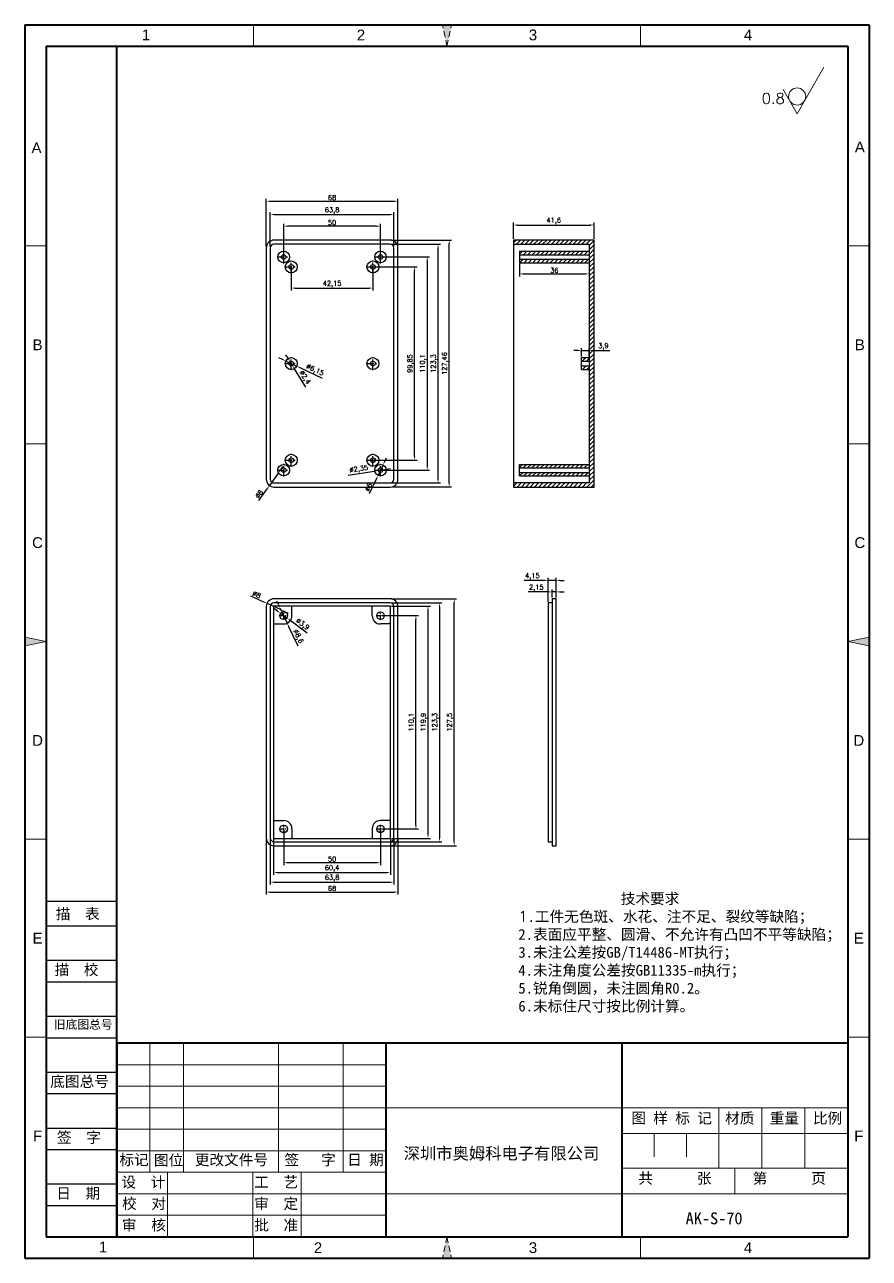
# Model space of a CAD drawing. Header units: millimetres. Extents: x 43021 to 43457, y -471 to 166.
import ezdxf
from ezdxf.enums import TextEntityAlignment as Align

# ---------------------------------------------------------------- set-up
doc = ezdxf.new("R2010")
doc.units = ezdxf.units.MM
for name, pattern in [('ACAD_ISO10W100', [18, 12, -3, 0, -3]), ('CENTER', [50.8, 31.75, -6.35, 6.35, -6.35]), ('HIDDEN2', [4.7625, 3.175, -1.5875])]:
    doc.linetypes.add(name, pattern=pattern)
for name, color, linetype, lineweight in [('dim', 82, 'Continuous', 9), ('图层1', 7, 'ACAD_ISO10W100', 15), ('图层2', 7, 'Continuous', 30), ('图层3', 7, 'Continuous', 15), ('图层4', 7, 'Continuous', 40), ('图层5', 7, 'HIDDEN2', 15), ('细实线', 3, 'Continuous', 18)]:
    doc.layers.add(name, color=color, linetype=linetype, lineweight=lineweight)
doc.layers.add('尺寸线', color=7, linetype='Continuous')
doc.styles.get("Standard").update_dxf_attribs({"font": 'txt', "bigfont": 'gbcbig.shx'})
doc.styles.add('样式 3', font='arial.ttf', dxfattribs={"height": 3.8})
doc.dimstyles.new('ISO-25', dxfattribs={"dimtxt": 2.5, "dimasz": 2.5, "dimexe": 1.25, "dimexo": 0.625, "dimtad": 1, "dimtxsty": 'Standard', "dimcen": 2.5, "dimadec": 0, "dimazin": 0, "dimtfac": 1, "dimtmove": 0, "dimatfit": 3, "dimfxl": 1, "dimarcsym": 0})

# ---------------------------------------------------------------- blocks, each defined once
blk = doc.blocks.new('*D3475')
at = {"layer": 'Defpoints', "color": 0, "transparency": 16777216}
for p in [(43154.32, 61.7), (43154.32, 45.8), (43204.32, 45.8)]:
    blk.add_point(p, dxfattribs=at)
at = {"layer": 'dim', "color": 0, "lineweight": -2, "transparency": 16777216}
for p, q in [((43154.32, 46.43), (43154.32, 62.95)), ((43202.32, 61.7), (43156.32, 61.7)), ((43204.32, 46.43), (43204.32, 62.95))]:
    blk.add_line(p, q, dxfattribs=at)
at = {"layer": 'dim', "color": 0, "transparency": 16777216}
for points in [[(43156.32, 62.04), (43156.32, 61.37), (43154.32, 61.7)], [(43202.32, 62.04), (43202.32, 61.37), (43204.32, 61.7)]]:
    blk.add_solid(points, dxfattribs=at)
at = {"layer": 'dim', "color": 0, "transparency": 16777216, "insert": (43179.32, 63.58), "char_height": 2.5, "attachment_point": 5}
blk.add_mtext('50', dxfattribs=at)
blk = doc.blocks.new('*D3476')
at = {"layer": 'Defpoints', "color": 0, "transparency": 16777216}
for p in [(43211.22, 67.71), (43147.42, 50.5), (43211.22, 50.5)]:
    blk.add_point(p, dxfattribs=at)
at = {"layer": 'dim', "color": 0, "lineweight": -2, "transparency": 16777216}
for p, q in [((43147.42, 51.13), (43147.42, 68.96)), ((43149.42, 67.71), (43209.22, 67.71)), ((43211.22, 51.13), (43211.22, 68.96))]:
    blk.add_line(p, q, dxfattribs=at)
at = {"layer": 'dim', "color": 0, "transparency": 16777216}
for points in [[(43149.42, 68.04), (43149.42, 67.38), (43147.42, 67.71)], [(43209.22, 68.04), (43209.22, 67.38), (43211.22, 67.71)]]:
    blk.add_solid(points, dxfattribs=at)
at = {"layer": 'dim', "color": 0, "transparency": 16777216, "insert": (43179.32, 69.79), "char_height": 2.5, "attachment_point": 5}
blk.add_mtext('63,8', dxfattribs=at)
blk = doc.blocks.new('*D3477')
at = {"layer": 'Defpoints', "color": 0, "transparency": 16777216}
for p in [(43213.32, 74.55), (43145.32, 50.5), (43213.32, 50.5)]:
    blk.add_point(p, dxfattribs=at)
at = {"layer": 'dim', "color": 0, "lineweight": -2, "transparency": 16777216}
for p, q in [((43145.32, 51.13), (43145.32, 75.8)), ((43147.32, 74.55), (43211.32, 74.55)), ((43213.32, 51.13), (43213.32, 75.8))]:
    blk.add_line(p, q, dxfattribs=at)
at = {"layer": 'dim', "color": 0, "transparency": 16777216}
for points in [[(43147.32, 74.88), (43147.32, 74.21), (43145.32, 74.55)], [(43211.32, 74.88), (43211.32, 74.21), (43213.32, 74.55)]]:
    blk.add_solid(points, dxfattribs=at)
at = {"layer": 'dim', "color": 0, "transparency": 16777216, "insert": (43179.32, 76.42), "char_height": 2.5, "attachment_point": 5}
blk.add_mtext('68', dxfattribs=at)
blk = doc.blocks.new('*D3478')
at = {"layer": 'Defpoints', "color": 0, "transparency": 16777216}
for p in [(43158.24, 40.68), (43200.39, 40.68), (43200.39, 29.73)]:
    blk.add_point(p, dxfattribs=at)
at = {"layer": 'dim', "color": 0, "lineweight": -2, "transparency": 16777216}
for p, q in [((43158.24, 40.05), (43158.24, 28.48)), ((43200.39, 40.05), (43200.39, 28.48)), ((43160.24, 29.73), (43198.39, 29.73))]:
    blk.add_line(p, q, dxfattribs=at)
at = {"layer": 'dim', "color": 0, "transparency": 16777216}
for points in [[(43160.24, 30.07), (43160.24, 29.4), (43158.24, 29.73)], [(43198.39, 30.07), (43198.39, 29.4), (43200.39, 29.73)]]:
    blk.add_solid(points, dxfattribs=at)
at = {"layer": 'dim', "color": 0, "transparency": 16777216, "insert": (43179.32, 31.82), "char_height": 2.5, "attachment_point": 5}
blk.add_mtext('42,15', dxfattribs=at)
blk = doc.blocks.new('*D3479')
at = {"layer": 'Defpoints', "color": 0, "transparency": 16777216}
for p in [(43209.32, 54.5), (43239.79, 54.5), (43209.87, -72.96)]:
    blk.add_point(p, dxfattribs=at)
at = {"layer": 'dim', "color": 0, "lineweight": -2, "transparency": 16777216}
for p, q in [((43209.94, 54.5), (43241.04, 54.5)), ((43239.79, -70.96), (43239.79, 52.5)), ((43210.5, -72.96), (43241.04, -72.96))]:
    blk.add_line(p, q, dxfattribs=at)
at = {"layer": 'dim', "color": 0, "transparency": 16777216}
for points in [[(43239.46, 52.5), (43240.13, 52.5), (43239.79, 54.5)], [(43239.46, -70.96), (43240.13, -70.96), (43239.79, -72.96)]]:
    blk.add_solid(points, dxfattribs=at)
at = {"layer": 'dim', "color": 0, "transparency": 16777216, "insert": (43237.71, -9.23), "char_height": 2.5, "attachment_point": 5, "rotation": 90}
blk.add_mtext('127,46', dxfattribs=at)
blk = doc.blocks.new('*D3480')
at = {"layer": 'Defpoints', "color": 0, "transparency": 16777216}
for p in [(43209.32, 52.4), (43234.03, 52.4), (43209.32, -70.9)]:
    blk.add_point(p, dxfattribs=at)
at = {"layer": 'dim', "color": 0, "lineweight": -2, "transparency": 16777216}
for p, q in [((43209.94, 52.4), (43235.28, 52.4)), ((43234.03, -68.9), (43234.03, 50.4)), ((43209.94, -70.9), (43235.28, -70.9))]:
    blk.add_line(p, q, dxfattribs=at)
at = {"layer": 'dim', "color": 0, "transparency": 16777216}
for points in [[(43233.7, 50.4), (43234.36, 50.4), (43234.03, 52.4)], [(43233.7, -68.9), (43234.36, -68.9), (43234.03, -70.9)]]:
    blk.add_solid(points, dxfattribs=at)
at = {"layer": 'dim', "color": 0, "transparency": 16777216, "insert": (43231.95, -9.25), "char_height": 2.5, "attachment_point": 5, "rotation": 90}
blk.add_mtext('123,3', dxfattribs=at)
blk = doc.blocks.new('*D3481')
at = {"layer": 'Defpoints', "color": 0, "transparency": 16777216}
for p in [(43204.32, 45.8), (43204.32, -64.3), (43228.44, -64.3)]:
    blk.add_point(p, dxfattribs=at)
at = {"layer": 'dim', "color": 0, "lineweight": -2, "transparency": 16777216}
for p, q in [((43204.94, 45.8), (43229.69, 45.8)), ((43228.44, 43.8), (43228.44, -62.3)), ((43204.94, -64.3), (43229.69, -64.3))]:
    blk.add_line(p, q, dxfattribs=at)
at = {"layer": 'dim', "color": 0, "transparency": 16777216}
for points in [[(43228.11, 43.8), (43228.78, 43.8), (43228.44, 45.8)], [(43228.11, -62.3), (43228.78, -62.3), (43228.44, -64.3)]]:
    blk.add_solid(points, dxfattribs=at)
at = {"layer": 'dim', "color": 0, "transparency": 16777216, "insert": (43226.36, -9.25), "char_height": 2.5, "attachment_point": 5, "rotation": 90}
blk.add_mtext('110,1', dxfattribs=at)
blk = doc.blocks.new('*D3482')
at = {"layer": 'Defpoints', "color": 0, "transparency": 16777216}
for p in [(43200.39, 40.68), (43221.93, 40.68), (43200.39, -59.17)]:
    blk.add_point(p, dxfattribs=at)
at = {"layer": 'dim', "color": 0, "lineweight": -2, "transparency": 16777216}
for p, q in [((43201.02, 40.68), (43223.18, 40.68)), ((43221.93, -57.17), (43221.93, 38.68)), ((43201.02, -59.17), (43223.18, -59.17))]:
    blk.add_line(p, q, dxfattribs=at)
at = {"layer": 'dim', "color": 0, "transparency": 16777216}
for points in [[(43221.6, 38.68), (43222.26, 38.68), (43221.93, 40.68)], [(43221.6, -57.17), (43222.26, -57.17), (43221.93, -59.17)]]:
    blk.add_solid(points, dxfattribs=at)
at = {"layer": 'dim', "color": 0, "transparency": 16777216, "insert": (43219.85, -9.25), "char_height": 2.5, "attachment_point": 5, "rotation": 90}
blk.add_mtext('99,85', dxfattribs=at)
blk = doc.blocks.new('*D3483')
at = {"layer": 'Defpoints', "color": 0, "transparency": 16777216}
for p in [(43155.46, -7.94), (43161.02, -10.56)]:
    blk.add_point(p, dxfattribs=at)
at = {"layer": 'dim', "color": 0, "lineweight": -2, "transparency": 16777216}
for p, q in [((43153.65, -7.08), (43151.84, -6.23)), ((43155.46, -7.94), (43161.02, -10.56)), ((43174.44, -16.89), (43162.83, -11.42))]:
    blk.add_line(p, q, dxfattribs=at)
at = {"layer": 'dim', "color": 0, "transparency": 16777216}
for points in [[(43153.79, -6.78), (43153.51, -7.38), (43155.46, -7.94)], [(43162.97, -11.11), (43162.69, -11.72), (43161.02, -10.56)]]:
    blk.add_solid(points, dxfattribs=at)
at = {"layer": 'dim', "color": 0, "transparency": 16777216, "insert": (43170.43, -12.7), "char_height": 2.5, "attachment_point": 5, "rotation": 334.72791}
blk.add_mtext('∅6,15', dxfattribs=at)
blk = doc.blocks.new('*D3484')
at = {"layer": 'Defpoints', "color": 0, "transparency": 16777216}
for p in [(43157.61, -8.23), (43158.87, -10.27)]:
    blk.add_point(p, dxfattribs=at)
at = {"layer": 'dim', "color": 0, "lineweight": -2, "transparency": 16777216}
for p, q in [((43156.57, -6.52), (43155.52, -4.82)), ((43157.61, -8.23), (43158.87, -10.27)), ((43165.75, -21.5), (43159.91, -11.98))]:
    blk.add_line(p, q, dxfattribs=at)
at = {"layer": 'dim', "color": 0, "transparency": 16777216}
for points in [[(43156.85, -6.35), (43156.28, -6.7), (43157.61, -8.23)], [(43160.2, -11.8), (43159.63, -12.15), (43158.87, -10.27)]]:
    blk.add_solid(points, dxfattribs=at)
at = {"layer": 'dim', "color": 0, "transparency": 16777216, "insert": (43165.13, -16.5), "char_height": 2.5, "attachment_point": 5, "rotation": 301.52833}
blk.add_mtext('∅2,4', dxfattribs=at)
blk = doc.blocks.new('*D3485')
at = {"layer": 'Defpoints', "color": 0, "transparency": 16777216}
for p in [(43205.61, -61.59), (43203.03, -67.01)]:
    blk.add_point(p, dxfattribs=at)
at = {"layer": 'dim', "color": 0, "lineweight": -2, "transparency": 16777216}
for p, q in [((43205.61, -61.59), (43203.03, -67.01)), ((43206.47, -59.79), (43207.33, -57.98)), ((43198.61, -76.27), (43202.16, -68.81))]:
    blk.add_line(p, q, dxfattribs=at)
at = {"layer": 'dim', "color": 0, "transparency": 16777216}
for points in [[(43206.17, -59.64), (43206.77, -59.93), (43205.61, -61.59)], [(43201.86, -68.67), (43202.47, -68.96), (43203.03, -67.01)]]:
    blk.add_solid(points, dxfattribs=at)
at = {"layer": 'dim', "color": 0, "transparency": 16777216, "insert": (43198.08, -73.02), "char_height": 2.5, "attachment_point": 5, "rotation": 64.50305}
blk.add_mtext('∅6', dxfattribs=at)
blk = doc.blocks.new('*D3486')
at = {"layer": 'Defpoints', "color": 0, "transparency": 16777216}
for p in [(43203.16, -64.48), (43205.48, -64.12)]:
    blk.add_point(p, dxfattribs=at)
at = {"layer": 'dim', "color": 0, "lineweight": -2, "transparency": 16777216}
for p, q in [((43207.45, -63.82), (43209.43, -63.51)), ((43187.67, -66.86), (43201.18, -64.78)), ((43205.48, -64.12), (43203.16, -64.48))]:
    blk.add_line(p, q, dxfattribs=at)
at = {"layer": 'dim', "color": 0, "transparency": 16777216}
for points in [[(43207.4, -63.49), (43207.51, -64.15), (43205.48, -64.12)], [(43201.13, -64.45), (43201.23, -65.11), (43203.16, -64.48)]]:
    blk.add_solid(points, dxfattribs=at)
at = {"layer": 'dim', "color": 0, "transparency": 16777216, "insert": (43193.12, -63.92), "char_height": 2.5, "attachment_point": 5, "rotation": 8.7557}
blk.add_mtext('∅2,35', dxfattribs=at)
blk = doc.blocks.new('*D3487')
at = {"layer": 'Defpoints', "color": 0, "transparency": 16777216}
for p in [(43314.55, 62.3), (43272.95, 54.5), (43314.55, 54.5)]:
    blk.add_point(p, dxfattribs=at)
at = {"layer": 'dim', "color": 0, "lineweight": -2, "transparency": 16777216}
for p, q in [((43272.95, 55.13), (43272.95, 63.55)), ((43274.95, 62.3), (43312.55, 62.3)), ((43314.55, 55.13), (43314.55, 63.55))]:
    blk.add_line(p, q, dxfattribs=at)
at = {"layer": 'dim', "color": 0, "transparency": 16777216}
for points in [[(43274.95, 62.63), (43274.95, 61.97), (43272.95, 62.3)], [(43312.55, 62.63), (43312.55, 61.97), (43314.55, 62.3)]]:
    blk.add_solid(points, dxfattribs=at)
at = {"layer": 'dim', "color": 0, "transparency": 16777216, "insert": (43293.75, 64.38), "char_height": 2.5, "attachment_point": 5}
blk.add_mtext('41,6', dxfattribs=at)
blk = doc.blocks.new('*D3488')
at = {"layer": 'Defpoints', "color": 0, "transparency": 16777216}
for p in [(43276.05, 42.8), (43312.05, 42.8), (43312.05, 37.04)]:
    blk.add_point(p, dxfattribs=at)
at = {"layer": 'dim', "color": 0, "lineweight": -2, "transparency": 16777216}
for p, q in [((43276.05, 42.18), (43276.05, 35.79)), ((43312.05, 42.18), (43312.05, 35.79)), ((43278.05, 37.04), (43310.05, 37.04))]:
    blk.add_line(p, q, dxfattribs=at)
at = {"layer": 'dim', "color": 0, "transparency": 16777216}
for points in [[(43278.05, 37.37), (43278.05, 36.7), (43276.05, 37.04)], [(43310.05, 37.37), (43310.05, 36.7), (43312.05, 37.04)]]:
    blk.add_solid(points, dxfattribs=at)
at = {"layer": 'dim', "color": 0, "transparency": 16777216, "insert": (43294.05, 38.91), "char_height": 2.5, "attachment_point": 5}
blk.add_mtext('36', dxfattribs=at)
blk = doc.blocks.new('*D3489')
at = {"layer": 'Defpoints', "color": 0, "transparency": 16777216}
for p in [(43308.15, -6.17), (43312.05, -2.52), (43312.05, -6.17)]:
    blk.add_point(p, dxfattribs=at)
at = {"layer": 'dim', "color": 0, "lineweight": -2, "transparency": 16777216}
for p, q in [((43306.15, -2.52), (43304.15, -2.52)), ((43308.15, -5.55), (43308.15, -1.27)), ((43308.15, -2.52), (43312.05, -2.52)), ((43312.05, -5.55), (43312.05, -1.27)), ((43314.05, -2.52), (43322.72, -2.52))]:
    blk.add_line(p, q, dxfattribs=at)
at = {"layer": 'dim', "color": 0, "transparency": 16777216}
for points in [[(43306.15, -2.18), (43306.15, -2.85), (43308.15, -2.52)], [(43314.05, -2.18), (43314.05, -2.85), (43312.05, -2.52)]]:
    blk.add_solid(points, dxfattribs=at)
at = {"layer": 'dim', "color": 0, "transparency": 16777216, "insert": (43319.38, -0.43), "char_height": 2.5, "attachment_point": 5}
blk.add_mtext('3,9', dxfattribs=at)
blk = doc.blocks.new('*D3490')
at = {"layer": 'Defpoints', "color": 0, "transparency": 16777216}
for p in [(43204.32, -139.42), (43222.61, -139.42), (43204.32, -249.52)]:
    blk.add_point(p, dxfattribs=at)
at = {"layer": 'dim', "color": 0, "lineweight": -2, "transparency": 16777216}
for p, q in [((43204.94, -139.42), (43223.86, -139.42)), ((43222.61, -247.52), (43222.61, -141.42)), ((43204.94, -249.52), (43223.86, -249.52))]:
    blk.add_line(p, q, dxfattribs=at)
at = {"layer": 'dim', "color": 0, "transparency": 16777216}
for points in [[(43222.28, -141.42), (43222.95, -141.42), (43222.61, -139.42)], [(43222.28, -247.52), (43222.95, -247.52), (43222.61, -249.52)]]:
    blk.add_solid(points, dxfattribs=at)
at = {"layer": 'dim', "color": 0, "transparency": 16777216, "insert": (43220.53, -194.47), "char_height": 2.5, "attachment_point": 5, "rotation": 90}
blk.add_mtext('110,1', dxfattribs=at)
blk = doc.blocks.new('*D3491')
at = {"layer": 'Defpoints', "color": 0, "transparency": 16777216}
for p in [(43209.32, -134.52), (43209.32, -254.42), (43228.83, -254.42)]:
    blk.add_point(p, dxfattribs=at)
at = {"layer": 'dim', "color": 0, "lineweight": -2, "transparency": 16777216}
for p, q in [((43209.94, -134.52), (43230.08, -134.52)), ((43228.83, -136.52), (43228.83, -252.42)), ((43209.94, -254.42), (43230.08, -254.42))]:
    blk.add_line(p, q, dxfattribs=at)
at = {"layer": 'dim', "color": 0, "transparency": 16777216}
for points in [[(43228.49, -136.52), (43229.16, -136.52), (43228.83, -134.52)], [(43228.49, -252.42), (43229.16, -252.42), (43228.83, -254.42)]]:
    blk.add_solid(points, dxfattribs=at)
at = {"layer": 'dim', "color": 0, "transparency": 16777216, "insert": (43226.74, -194.47), "char_height": 2.5, "attachment_point": 5, "rotation": 90}
blk.add_mtext('119,9', dxfattribs=at)
blk = doc.blocks.new('*D3492')
at = {"layer": 'Defpoints', "color": 0, "transparency": 16777216}
for p in [(43209.32, -132.82), (43209.32, -256.12), (43234.74, -256.12)]:
    blk.add_point(p, dxfattribs=at)
at = {"layer": 'dim', "color": 0, "lineweight": -2, "transparency": 16777216}
for p, q in [((43209.94, -132.82), (43235.99, -132.82)), ((43234.74, -134.82), (43234.74, -254.12)), ((43209.94, -256.12), (43235.99, -256.12))]:
    blk.add_line(p, q, dxfattribs=at)
at = {"layer": 'dim', "color": 0, "transparency": 16777216}
for points in [[(43234.41, -134.82), (43235.08, -134.82), (43234.74, -132.82)], [(43234.41, -254.12), (43235.08, -254.12), (43234.74, -256.12)]]:
    blk.add_solid(points, dxfattribs=at)
at = {"layer": 'dim', "color": 0, "transparency": 16777216, "insert": (43232.66, -194.47), "char_height": 2.5, "attachment_point": 5, "rotation": 90}
blk.add_mtext('123,3', dxfattribs=at)
blk = doc.blocks.new('*D3493')
at = {"layer": 'Defpoints', "color": 0, "transparency": 16777216}
for p in [(43209.32, -130.72), (43242.38, -130.72), (43209.32, -258.22)]:
    blk.add_point(p, dxfattribs=at)
at = {"layer": 'dim', "color": 0, "lineweight": -2, "transparency": 16777216}
for p, q in [((43209.94, -130.72), (43243.63, -130.72)), ((43242.38, -256.22), (43242.38, -132.72)), ((43209.94, -258.22), (43243.63, -258.22))]:
    blk.add_line(p, q, dxfattribs=at)
at = {"layer": 'dim', "color": 0, "transparency": 16777216}
for points in [[(43242.04, -132.72), (43242.71, -132.72), (43242.38, -130.72)], [(43242.04, -256.22), (43242.71, -256.22), (43242.38, -258.22)]]:
    blk.add_solid(points, dxfattribs=at)
at = {"layer": 'dim', "color": 0, "transparency": 16777216, "insert": (43240.29, -194.47), "char_height": 2.5, "attachment_point": 5, "rotation": 90}
blk.add_mtext('127,5', dxfattribs=at)
blk = doc.blocks.new('*D3494')
at = {"layer": 'Defpoints', "color": 0, "transparency": 16777216}
for p in [(43154.32, -249.52), (43204.32, -249.52), (43154.32, -266.99)]:
    blk.add_point(p, dxfattribs=at)
at = {"layer": 'dim', "color": 0, "lineweight": -2, "transparency": 16777216}
for p, q in [((43154.32, -250.15), (43154.32, -268.24)), ((43204.32, -250.15), (43204.32, -268.24)), ((43202.32, -266.99), (43156.32, -266.99))]:
    blk.add_line(p, q, dxfattribs=at)
at = {"layer": 'dim', "color": 0, "transparency": 16777216}
for points in [[(43156.32, -266.66), (43156.32, -267.32), (43154.32, -266.99)], [(43202.32, -266.66), (43202.32, -267.32), (43204.32, -266.99)]]:
    blk.add_solid(points, dxfattribs=at)
at = {"layer": 'dim', "color": 0, "transparency": 16777216, "insert": (43179.32, -265.12), "char_height": 2.5, "attachment_point": 5}
blk.add_mtext('50', dxfattribs=at)
blk = doc.blocks.new('*D3495')
at = {"layer": 'Defpoints', "color": 0, "transparency": 16777216}
for p in [(43149.12, -254.22), (43209.52, -254.22), (43209.52, -272.02)]:
    blk.add_point(p, dxfattribs=at)
at = {"layer": 'dim', "color": 0, "lineweight": -2, "transparency": 16777216}
for p, q in [((43149.12, -254.85), (43149.12, -273.27)), ((43209.52, -254.85), (43209.52, -273.27)), ((43151.12, -272.02), (43207.52, -272.02))]:
    blk.add_line(p, q, dxfattribs=at)
at = {"layer": 'dim', "color": 0, "transparency": 16777216}
for points in [[(43151.12, -271.69), (43151.12, -272.36), (43149.12, -272.02)], [(43207.52, -271.69), (43207.52, -272.36), (43209.52, -272.02)]]:
    blk.add_solid(points, dxfattribs=at)
at = {"layer": 'dim', "color": 0, "transparency": 16777216, "insert": (43179.32, -269.94), "char_height": 2.5, "attachment_point": 5}
blk.add_mtext('60,4', dxfattribs=at)
blk = doc.blocks.new('*D3496')
at = {"layer": 'Defpoints', "color": 0, "transparency": 16777216}
for p in [(43147.42, -254.22), (43211.22, -254.22), (43211.22, -277.04)]:
    blk.add_point(p, dxfattribs=at)
at = {"layer": 'dim', "color": 0, "lineweight": -2, "transparency": 16777216}
for p, q in [((43147.42, -254.85), (43147.42, -278.29)), ((43211.22, -254.85), (43211.22, -278.29)), ((43149.42, -277.04), (43209.22, -277.04))]:
    blk.add_line(p, q, dxfattribs=at)
at = {"layer": 'dim', "color": 0, "transparency": 16777216}
for points in [[(43149.42, -276.7), (43149.42, -277.37), (43147.42, -277.04)], [(43209.22, -276.7), (43209.22, -277.37), (43211.22, -277.04)]]:
    blk.add_solid(points, dxfattribs=at)
at = {"layer": 'dim', "color": 0, "transparency": 16777216, "insert": (43179.32, -274.95), "char_height": 2.5, "attachment_point": 5}
blk.add_mtext('63,8', dxfattribs=at)
blk = doc.blocks.new('*D3497')
at = {"layer": 'Defpoints', "color": 0, "transparency": 16777216}
for p in [(43145.32, -254.22), (43213.32, -254.22), (43213.32, -282.15)]:
    blk.add_point(p, dxfattribs=at)
at = {"layer": 'dim', "color": 0, "lineweight": -2, "transparency": 16777216}
for p, q in [((43145.32, -254.85), (43145.32, -283.4)), ((43213.32, -254.85), (43213.32, -283.4)), ((43147.32, -282.15), (43211.32, -282.15))]:
    blk.add_line(p, q, dxfattribs=at)
at = {"layer": 'dim', "color": 0, "transparency": 16777216}
for points in [[(43147.32, -281.81), (43147.32, -282.48), (43145.32, -282.15)], [(43211.32, -281.81), (43211.32, -282.48), (43213.32, -282.15)]]:
    blk.add_solid(points, dxfattribs=at)
at = {"layer": 'dim', "color": 0, "transparency": 16777216, "insert": (43179.32, -280.27), "char_height": 2.5, "attachment_point": 5}
blk.add_mtext('68', dxfattribs=at)
blk = doc.blocks.new('*D3498')
at = {"layer": 'Defpoints', "color": 0, "transparency": 16777216}
for p in [(43152.75, -138.26), (43155.88, -140.58)]:
    blk.add_point(p, dxfattribs=at)
at = {"layer": 'dim', "color": 0, "lineweight": -2, "transparency": 16777216}
for p, q in [((43151.14, -137.07), (43149.54, -135.88)), ((43152.75, -138.26), (43155.88, -140.58)), ((43166.46, -148.43), (43157.49, -141.77))]:
    blk.add_line(p, q, dxfattribs=at)
at = {"layer": 'dim', "color": 0, "transparency": 16777216}
for points in [[(43151.34, -136.8), (43150.95, -137.34), (43152.75, -138.26)], [(43157.69, -141.51), (43157.29, -142.04), (43155.88, -140.58)]]:
    blk.add_solid(points, dxfattribs=at)
at = {"layer": 'dim', "color": 0, "transparency": 16777216, "insert": (43164.02, -144.02), "char_height": 2.5, "attachment_point": 5, "rotation": 323.43917}
blk.add_mtext('∅3,9', dxfattribs=at)
blk = doc.blocks.new('*D3499')
at = {"layer": 'Defpoints', "color": 0, "transparency": 16777216}
for p in [(43152.49, -135.53), (43156.14, -143.32)]:
    blk.add_point(p, dxfattribs=at)
at = {"layer": 'dim', "color": 0, "lineweight": -2, "transparency": 16777216}
for p, q in [((43151.65, -133.71), (43150.8, -131.9)), ((43152.49, -135.53), (43156.14, -143.32)), ((43161.72, -155.24), (43156.99, -145.13))]:
    blk.add_line(p, q, dxfattribs=at)
at = {"layer": 'dim', "color": 0, "transparency": 16777216}
for points in [[(43151.95, -133.57), (43151.34, -133.86), (43152.49, -135.53)], [(43157.29, -144.99), (43156.68, -145.27), (43156.14, -143.32)]]:
    blk.add_solid(points, dxfattribs=at)
at = {"layer": 'dim', "color": 0, "transparency": 16777216, "insert": (43161.66, -150.21), "char_height": 2.5, "attachment_point": 5, "rotation": 295.07795}
blk.add_mtext('∅8,6', dxfattribs=at)
blk = doc.blocks.new('*D3500')
at = {"layer": 'Defpoints', "color": 0, "transparency": 16777216}
for p in [(43145.68, -133.05), (43152.95, -136.4)]:
    blk.add_point(p, dxfattribs=at)
at = {"layer": 'dim', "color": 0, "lineweight": -2, "transparency": 16777216}
for p, q in [((43137.13, -129.1), (43143.87, -132.21)), ((43152.95, -136.4), (43145.68, -133.05)), ((43154.77, -137.23), (43156.58, -138.07))]:
    blk.add_line(p, q, dxfattribs=at)
at = {"layer": 'dim', "color": 0, "transparency": 16777216}
for points in [[(43144.01, -131.91), (43143.73, -132.51), (43145.68, -133.05)], [(43154.9, -136.93), (43154.63, -137.54), (43152.95, -136.4)]]:
    blk.add_solid(points, dxfattribs=at)
at = {"layer": 'dim', "color": 0, "transparency": 16777216, "insert": (43140.38, -128.53), "char_height": 2.5, "attachment_point": 5, "rotation": 335.24215}
blk.add_mtext('∅8', dxfattribs=at)
blk = doc.blocks.new('*D3501')
at = {"layer": 'Defpoints', "color": 0, "transparency": 16777216}
for p in [(43151.63, -65.73), (43147.01, -72.27)]:
    blk.add_point(p, dxfattribs=at)
at = {"layer": 'dim', "color": 0, "lineweight": -2, "transparency": 16777216}
for p, q in [((43152.78, -64.1), (43153.93, -62.47)), ((43151.63, -65.73), (43147.01, -72.27)), ((43141.57, -79.95), (43145.85, -73.9))]:
    blk.add_line(p, q, dxfattribs=at)
at = {"layer": 'dim', "color": 0, "transparency": 16777216}
for points in [[(43152.51, -63.91), (43153.05, -64.29), (43151.63, -65.73)], [(43145.58, -73.71), (43146.13, -74.09), (43147.01, -72.27)]]:
    blk.add_solid(points, dxfattribs=at)
at = {"layer": 'dim', "color": 0, "transparency": 16777216, "insert": (43141.6, -76.66), "char_height": 2.5, "attachment_point": 5, "rotation": 54.7403}
blk.add_mtext('∅8', dxfattribs=at)
blk = doc.blocks.new('*D3502')
at = {"layer": 'Defpoints', "color": 0, "transparency": 16777216}
for p in [(43292.9, -127.16), (43292.9, -130.72), (43295.05, -130.72)]:
    blk.add_point(p, dxfattribs=at)
at = {"layer": 'dim', "color": 0, "lineweight": -2, "transparency": 16777216}
for p, q in [((43290.9, -127.16), (43280.56, -127.16)), ((43292.9, -130.1), (43292.9, -125.91)), ((43295.05, -127.16), (43292.9, -127.16)), ((43295.05, -130.1), (43295.05, -125.91)), ((43297.05, -127.16), (43299.05, -127.16))]:
    blk.add_line(p, q, dxfattribs=at)
at = {"layer": 'dim', "color": 0, "transparency": 16777216}
for points in [[(43290.9, -126.83), (43290.9, -127.5), (43292.9, -127.16)], [(43297.05, -126.83), (43297.05, -127.5), (43295.05, -127.16)]]:
    blk.add_solid(points, dxfattribs=at)
at = {"layer": 'dim', "color": 0, "transparency": 16777216, "insert": (43284.73, -125.08), "char_height": 2.5, "attachment_point": 5}
blk.add_mtext('2,15', dxfattribs=at)
blk = doc.blocks.new('*D3503')
at = {"layer": 'Defpoints', "color": 0, "transparency": 16777216}
for p in [(43290.9, -121.19), (43290.9, -132.82), (43295.05, -130.72)]:
    blk.add_point(p, dxfattribs=at)
at = {"layer": 'dim', "color": 0, "lineweight": -2, "transparency": 16777216}
for p, q in [((43290.9, -132.2), (43290.9, -119.94)), ((43295.05, -130.1), (43295.05, -119.94)), ((43288.9, -121.19), (43278.56, -121.19)), ((43295.05, -121.19), (43290.9, -121.19)), ((43297.05, -121.19), (43299.05, -121.19))]:
    blk.add_line(p, q, dxfattribs=at)
at = {"layer": 'dim', "color": 0, "transparency": 16777216}
for points in [[(43288.9, -120.86), (43288.9, -121.52), (43290.9, -121.19)], [(43297.05, -120.86), (43297.05, -121.52), (43295.05, -121.19)]]:
    blk.add_solid(points, dxfattribs=at)
at = {"layer": 'dim', "color": 0, "transparency": 16777216, "insert": (43282.73, -119.11), "char_height": 2.5, "attachment_point": 5}
blk.add_mtext('4,15', dxfattribs=at)

msp = doc.modelspace()

# ---------------------------------------------------------------- hatches: boundary and pattern name
h = msp.add_hatch()
h.set_pattern_fill('ANSI31', color=8, scale=0.5, style=0)
h.set_pattern_definition([(45, (-281.5504, -97.632), (-1.122532015, 1.122532015), [])])
h.paths.add_polyline_path([(43314.55, 54.501), (43272.95, 54.501), (43272.95, 52.401), (43312.05, 52.401), (43312.05, -70.899), (43272.95, -70.899), (43272.95, -72.999), (43314.55, -72.999)])
h.paths.add_polyline_path([(43312.05, -61.299), (43276.05, -61.299), (43276.05, -63.124), (43312.05, -63.124)], flags=17)
h.paths.add_polyline_path([(43312.05, -65.474), (43276.05, -65.474), (43276.05, -67.299), (43312.05, -67.299)], flags=17)
h.paths.add_polyline_path([(43312.05, -10.449), (43308.15, -10.449), (43308.15, -12.324), (43312.05, -12.324)], flags=17)
h.paths.add_polyline_path([(43312.05, -6.174), (43308.15, -6.174), (43308.15, -8.049), (43312.05, -8.049)], flags=17)
h.paths.add_polyline_path([(43312.05, 48.801), (43276.05, 48.801), (43276.05, 46.976), (43312.05, 46.976)], flags=17)
h.paths.add_polyline_path([(43312.05, 44.626), (43276.05, 44.626), (43276.05, 42.801), (43312.05, 42.801)], flags=17)
at = {"layer": '图层1'}
for points in [[(43031.708, -152.76), (43020.607, -150.476), (43020.607, -155.045)], [(43445.576, -152.76), (43456.677, -150.476), (43456.677, -155.045)]]:
    msp.add_hatch(color=0, dxfattribs=at).paths.add_polyline_path(points)
at = {"layer": '图层5'}
for points in [[(43238.642, 154.643), (43236.357, 165.744), (43240.927, 165.744)], [(43238.642, -460.163), (43236.357, -471.265), (43240.927, -471.265)]]:
    msp.add_hatch(color=0, dxfattribs=at).paths.add_polyline_path(points)

# ---------------------------------------------------------------- linework, layer by layer
for p, q in [((43272.95, 54.501), (43272.95, -72.999)), ((43314.55, 54.501), (43272.95, 54.501)), ((43272.95, 52.401), (43312.05, 52.401)), ((43312.05, 52.401), (43312.05, -70.899)), ((43314.55, -72.999), (43314.55, 54.501)), ((43276.05, 48.801), (43312.05, 48.801)), ((43276.05, 48.801), (43276.05, 42.801)), ((43276.05, 46.976), (43312.05, 46.976)), ((43276.05, 44.626), (43312.05, 44.626)), ((43276.05, 42.801), (43312.05, 42.801)), ((43308.15, -6.174), (43312.05, -6.174)), ((43308.15, -12.324), (43308.15, -6.174)), ((43308.15, -8.049), (43312.05, -8.049)), ((43308.15, -10.449), (43312.05, -10.449)), ((43308.15, -12.324), (43312.05, -12.324)), ((43276.05, -61.299), (43312.05, -61.299)), ((43276.05, -67.299), (43276.05, -61.299)), ((43276.05, -63.124), (43312.05, -63.124)), ((43276.05, -65.474), (43312.05, -65.474)), ((43276.05, -67.299), (43312.05, -67.299)), ((43312.05, -70.899), (43272.95, -70.899)), ((43272.95, -72.999), (43314.55, -72.999)), ((43292.897, -132.821), (43290.897, -132.821)), ((43290.897, -132.821), (43290.897, -256.121)), ((43295.047, -130.721), (43292.897, -130.721)), ((43292.897, -130.721), (43292.897, -258.221)), ((43295.047, -258.221), (43295.047, -130.721)), ((43158.617, -139.421), (43158.617, -134.521)), ((43200.017, -139.421), (43200.017, -134.521)), ((43149.117, -143.721), (43154.317, -143.721)), ((43209.517, -143.721), (43204.317, -143.721)), ((43149.117, -245.221), (43154.317, -245.221)), ((43209.517, -245.221), (43204.317, -245.221)), ((43158.617, -249.521), (43158.617, -254.421)), ((43200.017, -249.521), (43200.017, -254.421)), ((43290.897, -256.121), (43292.897, -256.121)), ((43292.897, -258.221), (43295.047, -258.221))]:
    msp.add_line(p, q)
at = {"color": 1, "linetype": 'CENTER', "ltscale": 0.12}
for p, q in [((43151.017, 45.801), (43157.617, 45.801)), ((43154.317, 42.501), (43154.317, 49.101)), ((43201.017, 45.801), (43207.617, 45.801)), ((43204.317, 42.501), (43204.317, 49.101)), ((43154.317, -67.599), (43154.317, -60.999)), ((43204.317, -67.599), (43204.317, -60.999)), ((43151.017, -64.299), (43157.617, -64.299)), ((43201.017, -64.299), (43207.617, -64.299))]:
    msp.add_line(p, q, dxfattribs=at)
at = {"color": 1, "linetype": 'CENTER', "ltscale": 0.123}
for p, q in [((43154.859, 40.676), (43161.624, 40.676)), ((43158.242, 37.293), (43158.242, 44.058)), ((43197.009, 40.676), (43203.774, 40.676)), ((43200.392, 37.293), (43200.392, 44.058)), ((43158.242, -12.632), (43158.242, -5.867)), ((43200.392, -12.632), (43200.392, -5.867)), ((43154.859, -9.249), (43161.624, -9.249)), ((43197.009, -9.249), (43203.774, -9.249)), ((43158.242, -62.557), (43158.242, -55.792)), ((43200.392, -62.557), (43200.392, -55.792)), ((43154.859, -59.174), (43161.624, -59.174)), ((43197.009, -59.174), (43203.774, -59.174))]:
    msp.add_line(p, q, dxfattribs=at)
at = {"color": 1, "linetype": 'CENTER', "ltscale": 0.078}
for p, q in [((43152.172, -139.421), (43156.462, -139.421)), ((43154.317, -141.566), (43154.317, -137.276)), ((43202.172, -139.421), (43206.462, -139.421)), ((43204.317, -141.566), (43204.317, -137.276)), ((43154.317, -251.666), (43154.317, -247.376)), ((43204.317, -251.666), (43204.317, -247.376)), ((43152.172, -249.521), (43156.462, -249.521)), ((43202.172, -249.521), (43206.462, -249.521))]:
    msp.add_line(p, q, dxfattribs=at)
for points in [[(43149.317, -72.999), (43209.317, -72.999, 0.4142136), (43213.317, -68.999), (43213.317, 50.501, 0.4142136), (43209.317, 54.501), (43149.317, 54.501, 0.4142136), (43145.317, 50.501), (43145.317, -68.999, 0.4142136)], [(43149.317, -70.899), (43209.317, -70.899, 0.4142136), (43211.217, -68.999), (43211.217, 50.501, 0.4142136), (43209.317, 52.401), (43149.317, 52.401, 0.4142136), (43147.417, 50.501), (43147.417, -68.999, 0.4142136)], [(43149.317, -258.221), (43209.317, -258.221, 0.4142136), (43213.317, -254.221), (43213.317, -134.721, 0.4142136), (43209.317, -130.721), (43149.317, -130.721, 0.4142136), (43145.317, -134.721), (43145.317, -254.221, 0.4142136)], [(43149.317, -256.121), (43209.317, -256.121, 0.4142136), (43211.217, -254.221), (43211.217, -134.721, 0.4142136), (43209.317, -132.821), (43149.317, -132.821, 0.4142136), (43147.417, -134.721), (43147.417, -254.221, 0.4142136)], [(43149.317, -254.421), (43209.317, -254.421, 0.4142136), (43209.517, -254.221), (43209.517, -134.721, 0.4142136), (43209.317, -134.521), (43149.317, -134.521, 0.4142136), (43149.117, -134.721), (43149.117, -254.221, 0.4142136)]]:
    msp.add_lwpolyline(points, format="xyb", close=True)
for centre, radius in [((43154.317, 45.801), 3), ((43154.317, 45.801), 1.175), ((43204.317, 45.801), 3), ((43204.317, 45.801), 1.175), ((43158.242, 40.676), 3.075), ((43158.242, 40.676), 1.2), ((43200.392, 40.676), 3.075), ((43200.392, 40.676), 1.2), ((43158.242, -9.249), 3.075), ((43200.392, -9.249), 3.075), ((43158.242, -9.249), 1.2), ((43200.392, -9.249), 1.2), ((43158.242, -59.174), 3.075), ((43200.392, -59.174), 3.075), ((43154.317, -64.299), 3), ((43154.317, -64.299), 1.175), ((43158.242, -59.174), 1.2), ((43200.392, -59.174), 1.2), ((43204.317, -64.299), 3), ((43204.317, -64.299), 1.175), ((43154.317, -139.421), 1.95), ((43204.317, -139.421), 1.95), ((43154.317, -249.521), 1.95), ((43204.317, -249.521), 1.95)]:
    msp.add_circle(centre, radius)
for centre, start, end in [((43154.317, -139.421), 270, 0), ((43204.317, -139.421), 180, 270), ((43154.317, -249.521), 0, 90), ((43204.317, -249.521), 90, 180)]:
    msp.add_arc(centre, 4.3, start, end)
at = {"layer": '图层1', "color": 0}
for p, q in [((43138.728, 154.643), (43138.728, 165.744)), ((43338.556, 154.643), (43338.556, 165.744)), ((43031.708, 51.509), (43020.607, 51.509)), ((43456.677, 51.509), (43445.576, 51.509)), ((43031.708, -50.626), (43020.607, -50.626)), ((43456.677, -50.626), (43445.576, -50.626)), ((43031.708, -152.76), (43020.607, -150.476)), ((43031.708, -152.76), (43020.607, -155.045)), ((43445.576, -152.76), (43456.677, -150.476)), ((43445.576, -152.76), (43456.677, -155.045)), ((43031.708, -254.895), (43020.607, -254.895)), ((43456.677, -254.895), (43445.576, -254.895)), ((43031.708, -357.03), (43020.607, -357.03)), ((43456.677, -357.03), (43445.576, -357.03)), ((43345.661, -406.876), (43345.661, -424.638)), ((43362.314, -406.876), (43362.314, -424.638)), ((43102.637, -426.859), (43102.637, -415.757)), ((43102.637, -426.859), (43102.637, -415.757))]:
    msp.add_line(p, q, dxfattribs=at)
at = {"layer": '图层2', "color": 0}
for p, q in [((43068.147, -286.979), (43031.708, -286.979)), ((43068.147, -299.791), (43031.708, -299.791)), ((43068.147, -299.791), (43048.79, -299.791)), ((43068.147, -317.554), (43031.708, -317.554)), ((43068.147, -328.656), (43031.708, -328.656)), ((43068.147, -328.656), (43048.79, -328.656)), ((43068.147, -328.656), (43048.79, -328.656)), ((43068.147, -346.418), (43031.708, -346.418)), ((43068.147, -357.52), (43031.708, -357.52)), ((43068.147, -357.52), (43048.79, -357.52)), ((43068.147, -375.282), (43031.708, -375.282)), ((43068.147, -386.384), (43031.708, -386.384)), ((43068.147, -386.384), (43048.79, -386.384)), ((43068.147, -404.146), (43031.708, -404.146)), ((43068.147, -415.248), (43031.708, -415.248)), ((43068.147, -415.248), (43048.79, -415.248)), ((43068.147, -433.011), (43031.708, -433.011)), ((43068.147, -444.112), (43031.708, -444.112))]:
    msp.add_line(p, q, dxfattribs=at)
at = {"layer": '图层3', "color": 0}
for p, q in [((43085.222, -426.859), (43085.222, -360.249)), ((43102.637, -415.757), (43102.637, -360.249)), ((43151.733, -426.727), (43151.733, -360.249)), ((43185.038, -426.696), (43185.038, -360.249)), ((43207.241, -371.351), (43068.147, -371.351)), ((43207.241, -382.452), (43068.147, -382.452)), ((43207.241, -382.452), (43068.147, -382.452)), ((43207.241, -393.554), (43068.147, -393.554)), ((43180.279, -393.554), (43445.576, -393.554)), ((43378.966, -393.554), (43378.966, -424.638)), ((43401.169, -393.554), (43401.169, -424.638)), ((43423.372, -393.554), (43423.372, -424.638)), ((43207.241, -404.656), (43068.147, -404.656)), ((43445.576, -406.876), (43329.009, -406.876)), ((43378.966, -406.876), (43378.966, -424.638)), ((43207.241, -415.757), (43068.147, -415.757)), ((43138.362, -460.163), (43138.362, -426.727)), ((43163.399, -460.032), (43163.399, -426.727)), ((43445.576, -424.638), (43329.009, -424.638)), ((43387.292, -424.638), (43387.292, -437.96)), ((43207.241, -426.859), (43068.147, -426.859)), ((43094.37, -460.163), (43094.37, -426.859)), ((43207.241, -437.96), (43068.147, -437.96)), ((43207.241, -437.96), (43068.75, -437.96)), ((43180.279, -437.96), (43445.576, -437.96)), ((43068.147, -444.112), (43067.832, -444.112)), ((43207.241, -449.062), (43068.147, -449.062)), ((43138.728, -460.163), (43138.728, -471.265)), ((43338.556, -460.163), (43338.556, -471.265)), ((43338.556, -460.163), (43338.556, -471.265))]:
    msp.add_line(p, q, dxfattribs=at)
at = {"layer": '图层4', "color": 0}
for p, q in [((43068.147, -460.163), (43068.147, 154.643)), ((43068.147, -360.249), (43068.147, -460.163)), ((43445.576, -360.249), (43068.147, -360.249)), ((43278.535, -360.249), (43078.707, -360.249)), ((43207.241, -460.163), (43207.241, -360.249)), ((43329.009, -460.163), (43329.009, -360.249)), ((43068.147, -406.876), (43068.147, -460.163))]:
    msp.add_line(p, q, dxfattribs=at)
at = {"layer": '图层5', "color": 0}
for p, q in [((43238.642, 154.643), (43236.357, 165.744)), ((43238.642, 154.643), (43240.927, 165.744)), ((43207.241, -426.859), (43068.147, -426.859)), ((43238.642, -460.163), (43236.357, -471.265)), ((43238.642, -460.163), (43240.927, -471.265))]:
    msp.add_line(p, q, dxfattribs=at)
at = {"layer": '尺寸线', "color": 0, "lineweight": 40}
for p, q in [((43020.607, 165.744), (43456.677, 165.744)), ((43020.607, 165.744), (43020.607, -471.265)), ((43456.677, 165.744), (43456.677, -471.265)), ((43031.708, 154.643), (43445.576, 154.643)), ((43031.708, 154.643), (43031.708, -460.163)), ((43445.576, 154.643), (43445.576, -460.163)), ((43031.708, -460.163), (43445.576, -460.163)), ((43020.607, -471.265), (43456.677, -471.265))]:
    msp.add_line(p, q, dxfattribs=at)
at = {"layer": '细实线', "color": 0}
for p, q in [((43419.397, 119.781), (43433.274, 143.816)), ((43412.17, 132.298), (43419.397, 119.781))]:
    msp.add_line(p, q, dxfattribs=at)
msp.add_circle((43419.397, 128.662), 4.441, dxfattribs=at)

# ---------------------------------------------------------------- texts
at = {"layer": '图层1', "color": 0, "style": '样式 3'}
for s, p in [('B', (43027.249, 0.441)), ('B', (43451.786, 0.441)), ('C', (43027.249, -101.693)), ('C', (43451.786, -101.693)), ('D', (43027.249, -203.828)), ('D', (43451.265, -203.828)), ('E', (43027.249, -305.962)), ('E', (43451.265, -305.962)), ('F', (43027.249, -408.097)), ('F', (43451.265, -408.097))]:
    msp.add_text(s, height=5.551, dxfattribs=at).set_placement(p, align=Align.MIDDLE)
at = {"layer": '图层1', "color": 0, "attachment_point": 1}
for s, insert, char_height, width in [('{\\fSimSun|b0|i0|c134|p2;图 样 标 记}', (43333.777, -396.073), 5.55079, 68.86605), ('{\\fSimSun|b0|i0|c134|p2;材质 }', (43382.19, -396.096), 5.55079, 46.2943), ('{\\fSimSun|b0|i0|c134|p2;深圳市奥姆科电子有限公司}', (43216.299, -414.008), 6.16755, 116.53778), ('{\\fSimSun|b0|i0|c134|p2;标记}', (43069.51, -417.599), 5.55079, 15.54223), ('{\\fSimSun|b0|i0|c134|p2;图位}', (43087.335, -417.823), 5.55079, 15.54223), ('{\\fSimSun|b0|i0|c134|p2;更改文件号}', (43108.41, -417.599), 5.55079, 46.2943), ('{\\fSimSun|b0|i0|c134|p2;审  核}', (43070.816, -451.323), 5.55079, 45.01317), ('{\\fSimSun|b0|i0|c134|p2;批  准}', (43139.106, -451.323), 5.55079, 46.2943), ('{\\fSimSun|b0|i0|c134|p2;AK-S-70}', (43361.847, -447.545), 6.16755, 116.53778)]:
    msp.add_mtext(s, dxfattribs=dict(at, insert=insert, char_height=char_height, width=width))
at = {"layer": '图层2', "color": 0, "attachment_point": 1}
for s, insert, char_height, width in [('{\\fSimSun|b0|i0|c134|p2;描\\fSimSun|b0|i0|c0|p2;  \\fSimSun|b0|i0|c134|p2;表}', (43036.669, -290.596), 5.55073, 62.19971), ('{\\fSimSun|b0|i0|c134|p2;描\\fSimSun|b0|i0|c0|p2;  \\fSimSun|b0|i0|c134|p2;校}', (43036.037, -319.46), 5.55073, 62.19971), ('{\\fSimSun|b0|i0|c134|p2;旧底图总号}', (43035.725, -348.323), 4.44064, 62.19971), ('{\\fSimSun|b0|i0|c134|p2;底图总号}', (43033.8, -377.187), 5.55073, 62.19971), ('{\\fSimSun|b0|i0|c134|p2;重量 }', (43405.237, -396.096), 5.55079, 46.2943), ('{\\fSimSun|b0|i0|c134|p2;比例 }', (43427.569, -396.096), 5.55079, 46.2943), ('{\\fSimSun|b0|i0|c134|p2;签\\fSimSun|b0|i0|c0|p2;  \\fSimSun|b0|i0|c134|p2;字}', (43037.238, -406.051), 5.55073, 62.19971), ('{\\fSimSun|b0|i0|c134|p2;签   字}', (43154.697, -417.599), 5.55079, 46.2943), ('{\\fSimSun|b0|i0|c134|p2;日 期}', (43187.122, -417.599), 5.55079, 46.2943), ('{\\fSimSun|b0|i0|c134|p2;共      张}', (43337.435, -427.158), 5.55079, 61.41441), ('{\\fSimSun|b0|i0|c134|p2;第      页}', (43396.457, -427.158), 5.55079, 57.00467), ('{\\fSimSun|b0|i0|c134|p2;设  计}', (43070.601, -429.12), 5.55079, 43.02754), ('{\\fSimSun|b0|i0|c134|p2;工  艺}', (43139.106, -429.12), 5.55079, 46.2943), ('{\\fSimSun|b0|i0|c134|p2;日\\fSimSun|b0|i0|c0|p2;  \\fSimSun|b0|i0|c134|p2;期}', (43036.922, -434.915), 5.55073, 62.19971), ('{\\fSimSun|b0|i0|c134|p2;校  对}', (43070.868, -440.221), 5.55079, 40.24726), ('{\\fSimSun|b0|i0|c134|p2;审  定}', (43139.106, -440.221), 5.55079, 46.2943)]:
    msp.add_mtext(s, dxfattribs=dict(at, insert=insert, char_height=char_height, width=width))
at = {"layer": '图层3', "color": 0, "insert": (43275.478, -282.728), "char_height": 5.55079, "width": 262.90973, "attachment_point": 1}
msp.add_mtext('{\\fSimSun|b0|i0|c134|p54;              技术要求\\P}1{\\fSimSun|b0|i0|c134|p54;.工件无色斑、水花、注不足、裂纹等缺陷；\\P2.表面应平整、圆滑、不允许有凸凹不平等缺陷；\\P3.未注公差按GB/T14486-MT执行；\\P4.未注角度公差按GB11335-m执行；\\P5.锐角倒圆，未注圆角R0.2。}\\P{\\fSimSun|b0|i0|c134|p2;6.未标住尺寸按比例计算。}', dxfattribs=at)
at = {"layer": '图层5', "color": 0, "style": '样式 3'}
for s, p in [('1', (43083.22, 160.462)), ('2', (43194.236, 160.462)), ('3', (43283.048, 160.462)), ('4', (43394.064, 160.462)), ('A', (43026.71, 102.172)), ('A', (43451.786, 102.576)), ('1', (43061.017, -465.424)), ('2', (43172.032, -465.755)), ('3', (43283.048, -465.755)), ('4', (43394.064, -465.755))]:
    msp.add_text(s, height=5.551, dxfattribs=at).set_placement(p, align=Align.MIDDLE)
at = {"layer": '细实线', "color": 0, "insert": (43401.144, 130.438), "char_height": 5.5508, "width": 20.72361, "attachment_point": 1}
msp.add_mtext('0.8', dxfattribs=at)

# ---------------------------------------------------------------- dimensions: what is measured, and where the dimension line sits
at = {"layer": 'dim'}
for base, p1, p2, picture, middle in [((43213.317, 74.548), (43145.317, 50.501), (43213.317, 50.501), '*D3477', (43179.317, 76.423)), ((43211.217, 67.711), (43147.417, 50.501), (43211.217, 50.501), '*D3476', (43179.317, 69.794)), ((43154.317, 61.702), (43204.317, 45.801), (43154.317, 45.801), '*D3475', (43179.317, 63.577)), ((43314.55, 62.299), (43272.95, 54.501), (43314.55, 54.501), '*D3487', (43293.75, 64.382)), ((43200.392, 29.732), (43158.242, 40.676), (43200.392, 40.676), '*D3478', (43179.317, 31.815)), ((43312.05, 37.036), (43276.05, 42.801), (43312.05, 42.801), '*D3488', (43294.05, 38.911)), ((43312.05, -2.516), (43308.15, -6.174), (43312.05, -6.174), '*D3489', (43319.383, -0.432)), ((43290.897, -121.191), (43295.047, -130.721), (43290.897, -132.821), '*D3503', (43282.73, -119.107)), ((43292.897, -127.164), (43295.047, -130.721), (43292.897, -130.721), '*D3502', (43284.73, -125.081)), ((43213.317, -282.146), (43145.317, -254.221), (43213.317, -254.221), '*D3497', (43179.317, -280.271)), ((43211.217, -277.036), (43147.417, -254.221), (43211.217, -254.221), '*D3496', (43179.317, -274.952)), ((43209.517, -272.024), (43149.117, -254.221), (43209.517, -254.221), '*D3495', (43179.317, -269.941)), ((43154.317, -266.991), (43204.317, -249.521), (43154.317, -249.521), '*D3494', (43179.317, -265.116))]:
    dim = msp.add_linear_dim(base=base, p1=p1, p2=p2, dimstyle='ISO-25', override={"dimasz": 2}, dxfattribs=at)
    dim.commit()
    dim.dimension.update_dxf_attribs({"geometry": picture, "text_midpoint": middle})
for base, p1, p2, picture, middle in [((43239.794, 54.501), (43209.871, -72.961), (43209.317, 54.501), '*D3479', (43237.711, -9.23)), ((43234.031, 52.401), (43209.317, -70.899), (43209.317, 52.401), '*D3480', (43231.948, -9.249)), ((43228.444, -64.299), (43204.317, 45.801), (43204.317, -64.299), '*D3481', (43226.361, -9.249)), ((43221.93, 40.676), (43200.392, -59.174), (43200.392, 40.676), '*D3482', (43219.847, -9.249)), ((43242.377, -130.721), (43209.317, -258.221), (43209.317, -130.721), '*D3493', (43240.294, -194.471)), ((43234.745, -256.121), (43209.317, -132.821), (43209.317, -256.121), '*D3492', (43232.661, -194.471)), ((43222.612, -139.421), (43204.317, -249.521), (43204.317, -139.421), '*D3490', (43220.528, -194.471)), ((43228.826, -254.421), (43209.317, -134.521), (43209.317, -254.421), '*D3491', (43226.743, -194.471))]:
    dim = msp.add_linear_dim(base=base, p1=p1, p2=p2, angle=90, dimstyle='ISO-25', override={"dimasz": 2}, dxfattribs=at)
    dim.commit()
    dim.dimension.update_dxf_attribs({"geometry": picture, "text_midpoint": middle})
for p1, p2, picture, middle in [((43155.461, -7.937), (43161.022, -10.562), '*D3483', (43170.427, -12.698)), ((43157.614, -8.227), (43158.869, -10.272), '*D3484', (43165.133, -16.499)), ((43151.626, -65.733), (43147.007, -72.266), '*D3501', (43141.604, -76.661)), ((43205.478, -64.121), (43203.155, -64.478), '*D3486', (43193.119, -63.916)), ((43152.949, -136.396), (43145.684, -133.046), '*D3500', (43140.378, -128.534)), ((43152.494, -135.526), (43156.139, -143.316), '*D3499', (43161.664, -150.207)), ((43152.75, -138.259), (43155.883, -140.582), '*D3498', (43164.018, -144.022))]:
    dim = msp.add_diameter_dim_2p(p1=p1, p2=p2, dimstyle='ISO-25', override={"dimasz": 2}, dxfattribs=at)
    dim.commit()
    dim.dimension.update_dxf_attribs({"geometry": picture, "text_midpoint": middle})
dim = msp.add_diameter_dim_2p(p1=(43205.608, -61.592), p2=(43203.025, -67.007), dimstyle='ISO-25', override={"dimasz": 2}, dxfattribs=at)
dim.commit()
dim.dimension.update_dxf_attribs({"geometry": '*D3485', "text_midpoint": (43199.771, -73.83), "dimtype": 163})

doc.saveas('drawing.dxf')
